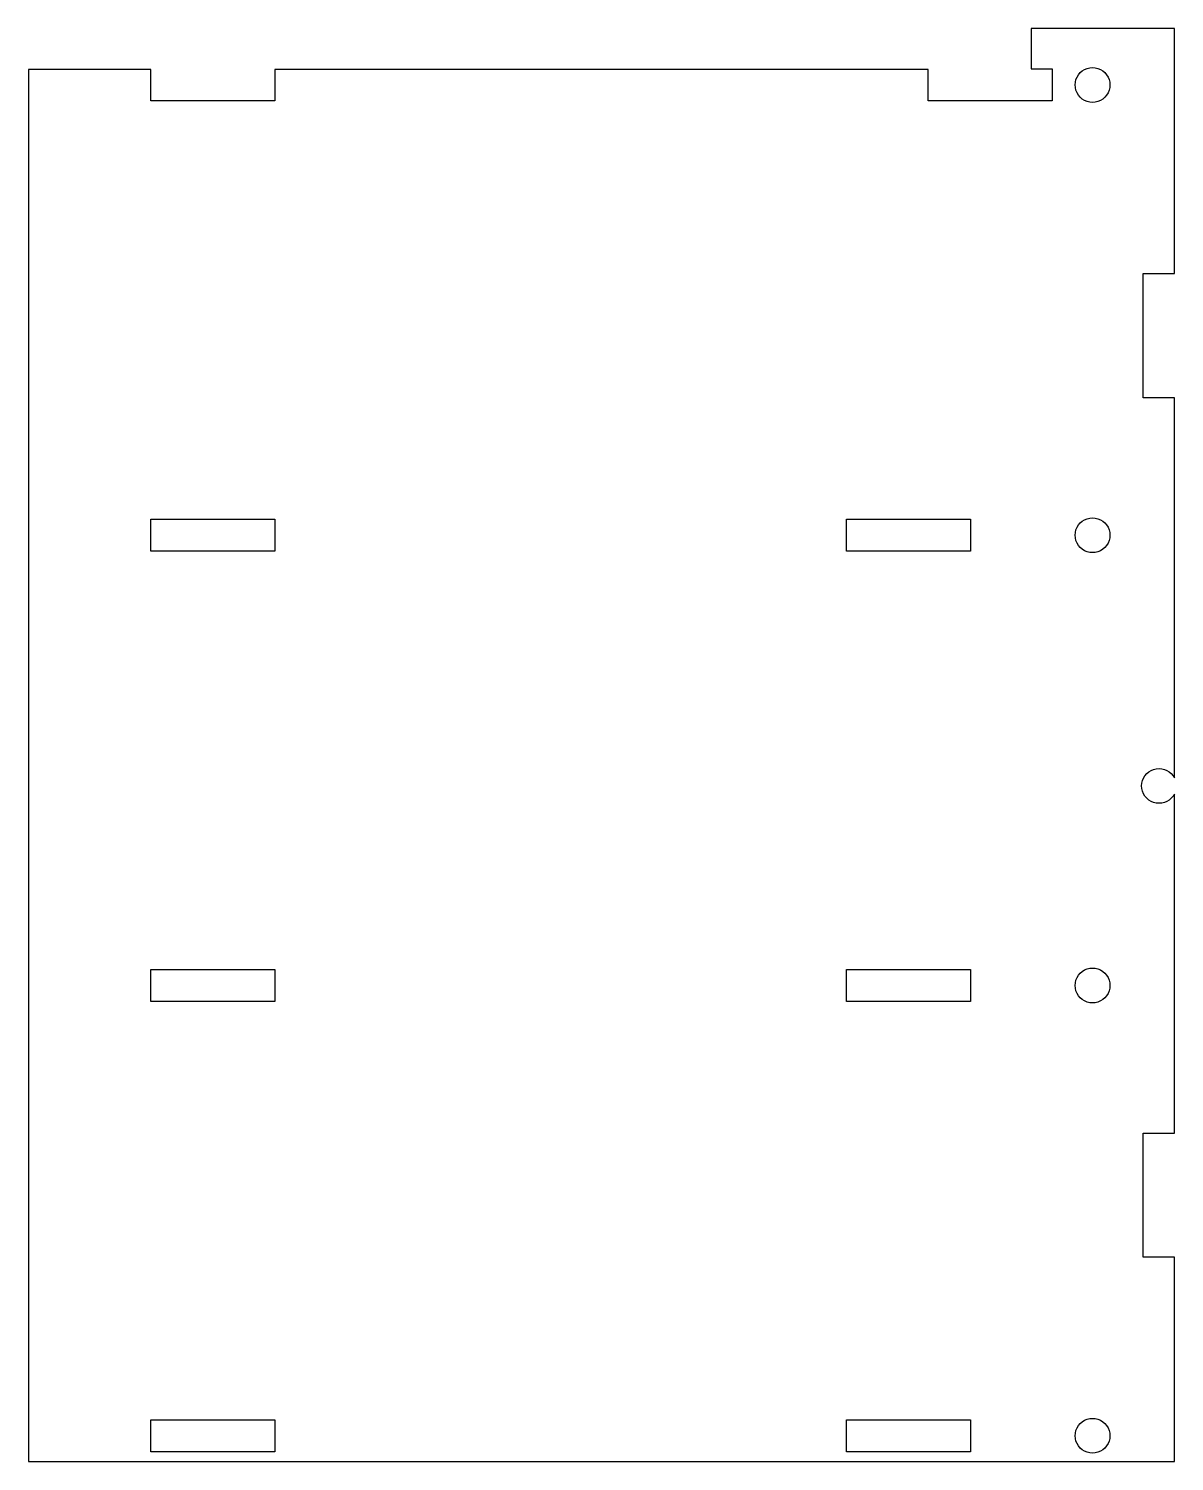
# Model space of a CAD drawing. Header units: metres. Extents: x 0 to 112, y 0 to 140.
import ezdxf

# ---------------------------------------------------------------- set-up
doc = ezdxf.new("R2010")
doc.units = ezdxf.units.M

msp = doc.modelspace()

# ---------------------------------------------------------------- linework, layer by layer
for p, q in [((112, 140), (98, 140)), ((98, 140), (98, 136.06)), ((112, 116.06), (112, 140)), ((11.94, 136), (0, 136)), ((0, 136), (0, 0)), ((11.94, 132.94), (11.94, 136)), ((87.94, 136), (24.06, 136)), ((24.06, 136), (24.06, 132.94)), ((87.94, 132.94), (87.94, 136)), ((98, 136.06), (100.06, 136.06)), ((100.06, 136.06), (100.06, 132.94)), ((102.798, 135.702), (103.001, 135.875)), ((103.001, 135.875), (103.228, 136.015)), ((103.228, 136.015), (103.475, 136.117)), ((103.475, 136.117), (103.734, 136.179)), ((103.734, 136.179), (104, 136.2)), ((104, 136.2), (104.266, 136.179)), ((104.266, 136.179), (104.525, 136.117)), ((104.525, 136.117), (104.772, 136.015)), ((104.772, 136.015), (104.999, 135.875)), ((104.999, 135.875), (105.202, 135.702)), ((102.3, 134.5), (102.321, 134.766)), ((102.321, 134.234), (102.3, 134.5)), ((102.321, 134.766), (102.383, 135.025)), ((102.383, 135.025), (102.485, 135.272)), ((102.485, 135.272), (102.625, 135.499)), ((102.625, 135.499), (102.798, 135.702)), ((105.202, 135.702), (105.375, 135.499)), ((105.375, 135.499), (105.515, 135.272)), ((105.515, 135.272), (105.617, 135.025)), ((105.617, 135.025), (105.679, 134.766)), ((105.679, 134.766), (105.7, 134.5)), ((105.7, 134.5), (105.679, 134.234)), ((102.383, 133.975), (102.321, 134.234)), ((102.485, 133.728), (102.383, 133.975)), ((102.625, 133.501), (102.485, 133.728)), ((102.798, 133.298), (102.625, 133.501)), ((103.001, 133.125), (102.798, 133.298)), ((103.228, 132.985), (103.001, 133.125)), ((104.999, 133.125), (104.772, 132.985)), ((105.202, 133.298), (104.999, 133.125)), ((105.375, 133.501), (105.202, 133.298)), ((105.515, 133.728), (105.375, 133.501)), ((105.617, 133.975), (105.515, 133.728)), ((105.679, 134.234), (105.617, 133.975)), ((24.06, 132.94), (11.94, 132.94)), ((100.06, 132.94), (87.94, 132.94)), ((103.475, 132.883), (103.228, 132.985)), ((103.734, 132.821), (103.475, 132.883)), ((104, 132.8), (103.734, 132.821)), ((104.266, 132.821), (104, 132.8)), ((104.525, 132.883), (104.266, 132.821)), ((104.772, 132.985), (104.525, 132.883)), ((108.94, 103.94), (108.94, 116.06)), ((108.94, 116.06), (112, 116.06)), ((112, 103.94), (108.94, 103.94)), ((112, 66.7958), (112, 103.94)), ((11.94, 88.94), (11.94, 92.06)), ((11.94, 92.06), (24.06, 92.06)), ((24.06, 92.06), (24.06, 88.94)), ((79.94, 88.94), (79.94, 92.06)), ((79.94, 92.06), (92.06, 92.06)), ((92.06, 92.06), (92.06, 88.94)), ((102.321, 90.7659), (102.383, 91.0253)), ((102.383, 91.0253), (102.485, 91.2718)), ((102.485, 91.2718), (102.625, 91.4992)), ((102.625, 91.4992), (102.798, 91.7021)), ((102.798, 91.7021), (103.001, 91.8753)), ((103.001, 91.8753), (103.228, 92.0147)), ((103.228, 92.0147), (103.475, 92.1168)), ((103.475, 92.1168), (103.734, 92.1791)), ((103.734, 92.1791), (104, 92.2)), ((104, 92.2), (104.266, 92.1791)), ((104.266, 92.1791), (104.525, 92.1168)), ((104.525, 92.1168), (104.772, 92.0147)), ((104.772, 92.0147), (104.999, 91.8753)), ((104.999, 91.8753), (105.202, 91.7021)), ((105.202, 91.7021), (105.375, 91.4992)), ((105.375, 91.4992), (105.515, 91.2718)), ((105.515, 91.2718), (105.617, 91.0253)), ((105.617, 91.0253), (105.679, 90.7659)), ((102.3, 90.5), (102.321, 90.7659)), ((102.321, 90.2341), (102.3, 90.5)), ((102.383, 89.9747), (102.321, 90.2341)), ((102.485, 89.7282), (102.383, 89.9747)), ((102.625, 89.5008), (102.485, 89.7282)), ((105.515, 89.7282), (105.375, 89.5008)), ((105.617, 89.9747), (105.515, 89.7282)), ((105.679, 90.2341), (105.617, 89.9747)), ((105.679, 90.7659), (105.7, 90.5)), ((105.7, 90.5), (105.679, 90.2341)), ((24.06, 88.94), (11.94, 88.94)), ((92.06, 88.94), (79.94, 88.94)), ((102.798, 89.2979), (102.625, 89.5008)), ((103.001, 89.1247), (102.798, 89.2979)), ((103.228, 88.9853), (103.001, 89.1247)), ((103.475, 88.8832), (103.228, 88.9853)), ((103.734, 88.8209), (103.475, 88.8832)), ((104, 88.8), (103.734, 88.8209)), ((104.266, 88.8209), (104, 88.8)), ((104.525, 88.8832), (104.266, 88.8209)), ((104.772, 88.9853), (104.525, 88.8832)), ((104.999, 89.1247), (104.772, 88.9853)), ((105.202, 89.2979), (104.999, 89.1247)), ((105.375, 89.5008), (105.202, 89.2979)), ((109.125, 66.9992), (109.298, 67.2021)), ((109.298, 67.2021), (109.501, 67.3753)), ((109.501, 67.3753), (109.728, 67.5147)), ((109.728, 67.5147), (109.975, 67.6168)), ((109.975, 67.6168), (110.234, 67.6791)), ((110.234, 67.6791), (110.5, 67.7)), ((110.5, 67.7), (110.766, 67.6791)), ((110.766, 67.6791), (111.025, 67.6168)), ((111.025, 67.6168), (111.272, 67.5147)), ((111.272, 67.5147), (111.499, 67.3753)), ((111.499, 67.3753), (111.702, 67.2021)), ((111.702, 67.2021), (111.875, 66.9992)), ((108.8, 66), (108.821, 66.2659)), ((108.821, 65.7341), (108.8, 66)), ((108.821, 66.2659), (108.883, 66.5253)), ((108.883, 66.5253), (108.985, 66.7718)), ((108.985, 66.7718), (109.125, 66.9992)), ((111.875, 66.9992), (112, 66.7958)), ((108.883, 65.4747), (108.821, 65.7341)), ((108.985, 65.2282), (108.883, 65.4747)), ((109.125, 65.0008), (108.985, 65.2282)), ((109.298, 64.7979), (109.125, 65.0008)), ((109.501, 64.6247), (109.298, 64.7979)), ((109.728, 64.4853), (109.501, 64.6247)), ((109.975, 64.3832), (109.728, 64.4853)), ((111.272, 64.4853), (111.025, 64.3832)), ((111.499, 64.6247), (111.272, 64.4853)), ((111.702, 64.7979), (111.499, 64.6247)), ((111.875, 65.0008), (111.702, 64.7979)), ((112, 65.2042), (111.875, 65.0008)), ((112, 32.06), (112, 65.2042)), ((110.234, 64.3209), (109.975, 64.3832)), ((110.5, 64.3), (110.234, 64.3209)), ((110.766, 64.3209), (110.5, 64.3)), ((111.025, 64.3832), (110.766, 64.3209)), ((11.94, 44.94), (11.94, 48.06)), ((11.94, 48.06), (24.06, 48.06)), ((24.06, 48.06), (24.06, 44.94)), ((79.94, 44.94), (79.94, 48.06)), ((79.94, 48.06), (92.06, 48.06)), ((92.06, 48.06), (92.06, 44.94)), ((102.625, 47.4992), (102.798, 47.7021)), ((102.798, 47.7021), (103.001, 47.8753)), ((103.001, 47.8753), (103.228, 48.0147)), ((103.228, 48.0147), (103.475, 48.1168)), ((103.475, 48.1168), (103.734, 48.1791)), ((103.734, 48.1791), (104, 48.2)), ((104, 48.2), (104.266, 48.1791)), ((104.266, 48.1791), (104.525, 48.1168)), ((104.525, 48.1168), (104.772, 48.0147)), ((104.772, 48.0147), (104.999, 47.8753)), ((104.999, 47.8753), (105.202, 47.7021)), ((105.202, 47.7021), (105.375, 47.4992)), ((102.3, 46.5), (102.321, 46.7659)), ((102.321, 46.2341), (102.3, 46.5)), ((102.321, 46.7659), (102.383, 47.0253)), ((102.383, 45.9747), (102.321, 46.2341)), ((102.383, 47.0253), (102.485, 47.2718)), ((102.485, 47.2718), (102.625, 47.4992)), ((105.375, 47.4992), (105.515, 47.2718)), ((105.515, 47.2718), (105.617, 47.0253)), ((105.617, 47.0253), (105.679, 46.7659)), ((105.679, 46.2341), (105.617, 45.9747)), ((105.679, 46.7659), (105.7, 46.5)), ((105.7, 46.5), (105.679, 46.2341)), ((24.06, 44.94), (11.94, 44.94)), ((92.06, 44.94), (79.94, 44.94)), ((102.485, 45.7282), (102.383, 45.9747)), ((102.625, 45.5008), (102.485, 45.7282)), ((102.798, 45.2979), (102.625, 45.5008)), ((103.001, 45.1247), (102.798, 45.2979)), ((103.228, 44.9853), (103.001, 45.1247)), ((103.475, 44.8832), (103.228, 44.9853)), ((103.734, 44.8209), (103.475, 44.8832)), ((104, 44.8), (103.734, 44.8209)), ((104.266, 44.8209), (104, 44.8)), ((104.525, 44.8832), (104.266, 44.8209)), ((104.772, 44.9853), (104.525, 44.8832)), ((104.999, 45.1247), (104.772, 44.9853)), ((105.202, 45.2979), (104.999, 45.1247)), ((105.375, 45.5008), (105.202, 45.2979)), ((105.515, 45.7282), (105.375, 45.5008)), ((105.617, 45.9747), (105.515, 45.7282)), ((108.94, 19.94), (108.94, 32.06)), ((108.94, 32.06), (112, 32.06)), ((112, 19.94), (108.94, 19.94)), ((112, 0), (112, 19.94)), ((103.734, 4.17906), (104, 4.2)), ((104, 4.2), (104.266, 4.17906)), ((11.94, 0.939987), (11.94, 4.06)), ((11.94, 4.06), (24.06, 4.06)), ((24.06, 4.06), (24.06, 0.939987)), ((79.94, 0.939987), (79.94, 4.06)), ((79.94, 4.06), (92.06, 4.06)), ((92.06, 4.06), (92.06, 0.939987)), ((102.321, 2.76593), (102.383, 3.02531)), ((102.383, 3.02531), (102.485, 3.27177)), ((102.485, 3.27177), (102.625, 3.49922)), ((102.625, 3.49922), (102.798, 3.70207)), ((102.798, 3.70207), (103.001, 3.87532)), ((103.001, 3.87532), (103.228, 4.01471)), ((103.228, 4.01471), (103.475, 4.11679)), ((103.475, 4.11679), (103.734, 4.17906)), ((104.266, 4.17906), (104.525, 4.11679)), ((104.525, 4.11679), (104.772, 4.01471)), ((104.772, 4.01471), (104.999, 3.87532)), ((104.999, 3.87532), (105.202, 3.70207)), ((105.202, 3.70207), (105.375, 3.49922)), ((105.375, 3.49922), (105.515, 3.27177)), ((105.515, 3.27177), (105.617, 3.02531)), ((105.617, 3.02531), (105.679, 2.76593)), ((102.3, 2.5), (102.321, 2.76593)), ((102.321, 2.23405), (102.3, 2.5)), ((102.383, 1.97467), (102.321, 2.23405)), ((102.485, 1.72821), (102.383, 1.97467)), ((102.625, 1.50076), (102.485, 1.72821)), ((102.798, 1.29791), (102.625, 1.50076)), ((105.375, 1.50076), (105.202, 1.29791)), ((105.515, 1.72821), (105.375, 1.50076)), ((105.617, 1.97467), (105.515, 1.72821)), ((105.679, 2.23405), (105.617, 1.97467)), ((105.679, 2.76593), (105.7, 2.5)), ((105.7, 2.5), (105.679, 2.23405)), ((0, 0), (112, 0)), ((24.06, 0.939987), (11.94, 0.939987)), ((92.06, 0.939987), (79.94, 0.939987)), ((103.001, 1.12466), (102.798, 1.29791)), ((103.228, 0.985275), (103.001, 1.12466)), ((103.475, 0.883194), (103.228, 0.985275)), ((103.734, 0.820923), (103.475, 0.883194)), ((104, 0.799988), (103.734, 0.820923)), ((104.266, 0.820923), (104, 0.799988)), ((104.525, 0.883194), (104.266, 0.820923)), ((104.772, 0.985275), (104.525, 0.883194)), ((104.999, 1.12466), (104.772, 0.985275)), ((105.202, 1.29791), (104.999, 1.12466))]:
    msp.add_line(p, q)

doc.saveas('drawing.dxf')
